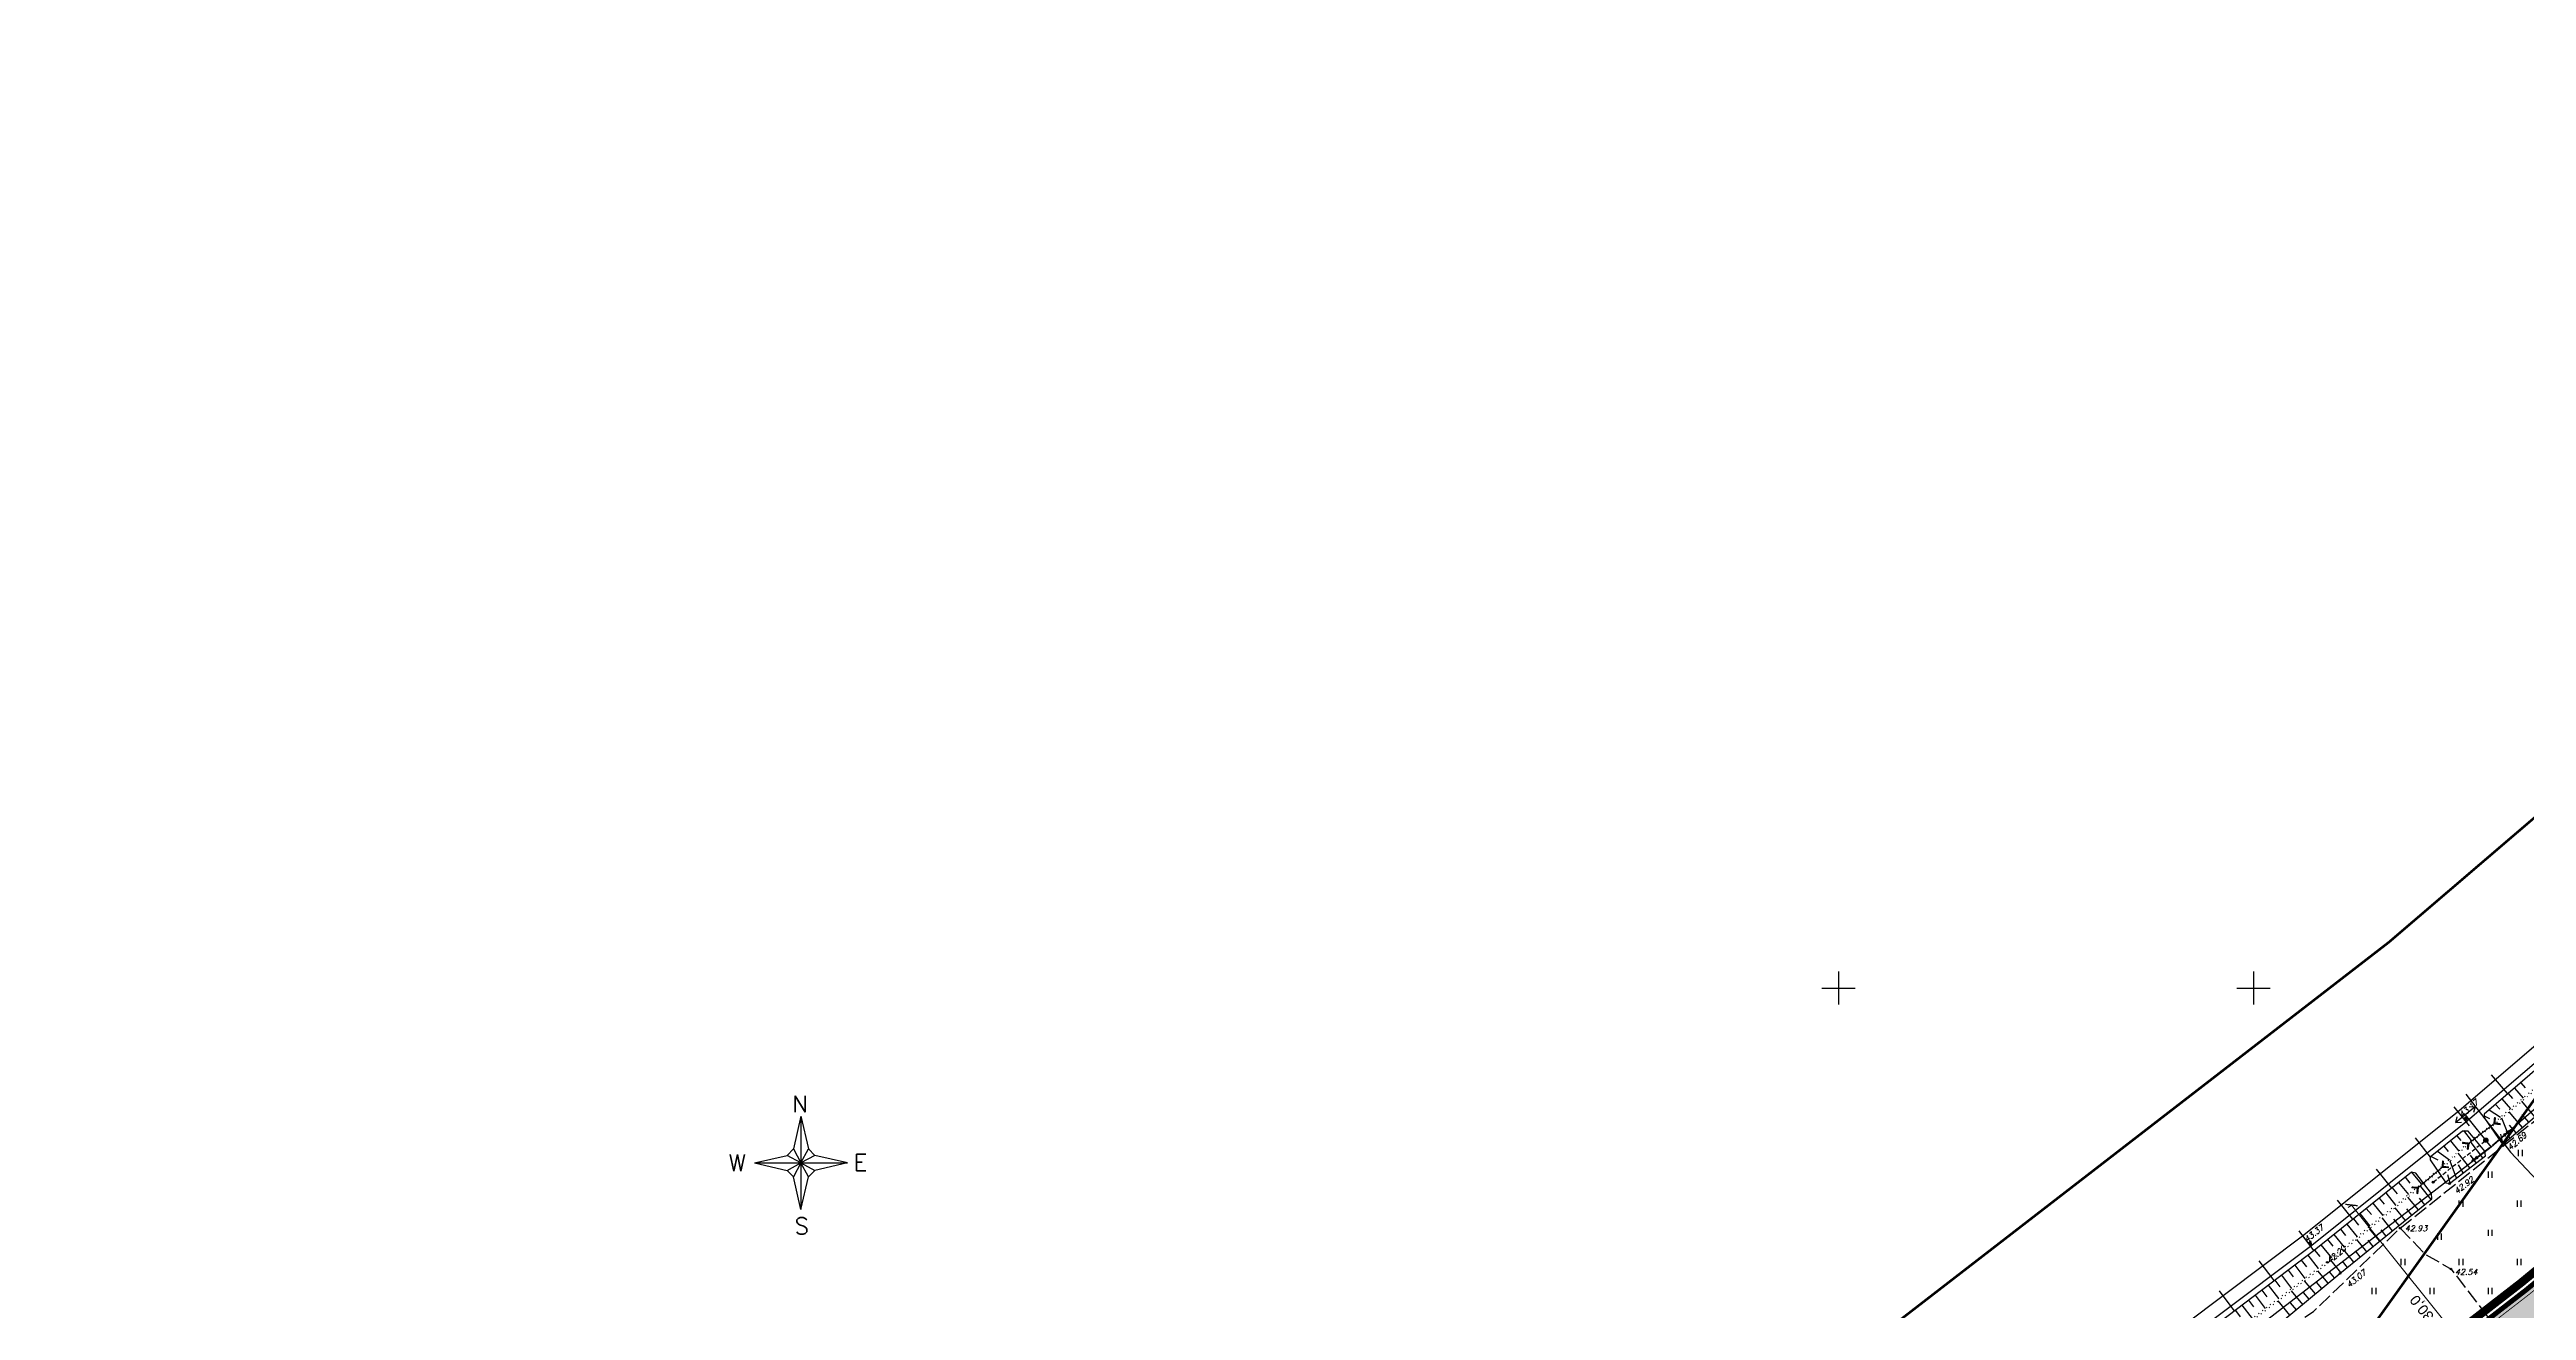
# Model space of a CAD drawing. Header units: metres. Extents: x 751 to 535790, y 161 to 6579518.
# Drawn here: x 535034.4 to 535332.9, y 6578811.1 to 6578963.1 of the extents above; entities that cross this region are included whole.
import ezdxf
from ezdxf.enums import TextEntityAlignment as Align

# ---------------------------------------------------------------- set-up
doc = ezdxf.new("R2010")
doc.units = ezdxf.units.M
for name, pattern in [('13132-geo$0$KANDUR', [0.02, 0.01, 0.01]), ('13132-geo$0$KATASTRIPIIR', [0.02, 0.01, 0.01]), ('13132-geo$0$NOLVAALL', [1.2, 0.2, -1]), ('13132-geo$0$NOLVAKRIIPS', [0.2, 0.1, 0.1]), ('13132-geo$0$NOLVAPEAL', [0.2, 0.1, 0.1]), ('13132-geo$0$RDT', [0.2, 0.1, 0.1]), ('13132-geo$0$RDTLIIPER', [0.2, 0.1, 0.1]), ('13132-geo$0$TEERADA', [4.5, 3.5, -1]), ('13132-geo$0$TOMMITS', [1.5, 1, -0.5]), ('13132-geo$0$TRUUP', [3.5, 2.5, -1]), ('CENTER', [50.8, 31.75, -6.35, 6.35, -6.35]), ('CENTERX2', [4, 2.5, -0.5, 0.5, -0.5])]:
    doc.linetypes.add(name, pattern=pattern)
doc.layers.get('0').update_dxf_attribs({"lineweight": 9})
doc.layers.get('Defpoints').update_dxf_attribs({"lineweight": 9})
for name, color, linetype, lineweight in [('-GEODEESIA', 7, 'Continuous', 9), ('-KOGUJATEE', 7, 'Continuous', 9), ('DP_KR-olemasolev', 36, 'Continuous', 9), ('DP_KR-olemasolev-ABIJOON', 36, 'Continuous', 9), ('DP_KR-planeeritav', 1, 'Continuous', 9), ('DP_KV-raudtee', 44, 'CENTERX2', 9), ('DP_T-piirdeaed', 5, 'Continuous', 20)]:
    doc.layers.add(name, color=color, linetype=linetype, lineweight=lineweight)
doc.layers.add('08136_Kogujatee$0$K-T_kate_kõnnitee', color=7, linetype='Continuous', true_color=0xffffcc)
for name, color, linetype in [('08136_Kogujatee$0$K-T_tee', 250, 'Continuous'), ('13132-geo$0$HALJASTUS', 7, 'Continuous'), ('13132-geo$0$korgus', 7, 'Continuous'), ('13132-geo$0$KPKAABEL', 7, 'Continuous'), ('13132-geo$0$KPOHULIIN', 7, 'Continuous'), ('13132-geo$0$MPOHULIIN', 7, 'Continuous'), ('13132-geo$0$PIIR', 7, 'Continuous'), ('13132-geo$0$POST', 7, 'Continuous'), ('13132-geo$0$RDT', 7, 'Continuous'), ('13132-geo$0$RELJEEF', 7, 'Continuous'), ('13132-geo$0$TEE', 7, 'Continuous'), ('13132-geo$0$TRUUP', 7, 'Continuous'), ('13132-geo$0$vork', 7, 'Continuous'), ('13132-geo$0$VORMISTUS', 7, 'Continuous')]:
    doc.layers.add(name, color=color, linetype=linetype)
for name, color, linetype, lineweight, true_color in [('DP_KV-T-kaitsevöönd', 7, 'CENTERX2', 9, 0x4d5866), ('DP_MA-muru', 7, 'Continuous', 9, 0xe4ff99), ('DP_PL-ala_piir', 7, 'CENTER', 9, 0x4d9984)]:
    doc.layers.add(name, color=color, linetype=linetype, lineweight=lineweight, true_color=true_color)
doc.styles.add('13132-geo$0$italic', font='italic.shx')
doc.styles.add('13132-geo$0$romans', font='romans.shx', dxfattribs={"height": 0.7})
doc.styles.add('Swis Lt BT', font='swissl.ttf')
doc.linetypes.add('13132-geo$0$EP_KBL', pattern='A,8,-2,[138,mkm.shx,S=1,R=0,X=0,Y=0],1,[138,mkm.shx,S=1,R=0,X=0,Y=0],4,[138,mkm.shx,S=1,R=180,X=0,Y=0],1,[138,mkm.shx,S=1,R=180,X=0,Y=0],-2', length=18)
doc.linetypes.add('13132-geo$0$EP_OHL', pattern='A,10,[138,mkm.shx,S=1,R=0,X=0,Y=0],1,[138,mkm.shx,S=1,R=0,X=0,Y=0],4,[138,mkm.shx,S=1,R=180,X=0,Y=0],1,[138,mkm.shx,S=1,R=180,X=0,Y=0],15', length=31)
doc.linetypes.add('FENCELINE2', pattern='A,0.25,-0.1,[132,ltypeshp.shx,S=0.1,R=0,X=-0.1,Y=0],-0.1,1', length=1.45)
doc.dimstyles.new('DP_M500', dxfattribs={"dimtxt": 1.25, "dimasz": 1.05, "dimexe": 0.5, "dimexo": 0, "dimgap": 0.3, "dimtad": 1, "dimdec": 1, "dimzin": 0, "dimtxsty": 'Swis Lt BT', "dimblk": 'ARCHTICK', "dimcen": 0.09, "dimclrd": 256, "dimclre": 256, "dimclrt": 256, "dimadec": 4, "dimazin": 0, "dimtfac": 1, "dimtdec": 1, "dimtmove": 0, "dimatfit": 2, "dimfxl": 0, "dimtolj": 1, "dimtzin": 0, "dimlwd": -1, "dimlwe": -1, "dimarcsym": 0})

# ---------------------------------------------------------------- blocks, each defined once
blk = doc.blocks.new('13132-geo$0$VKORIS')
at = {"color": 0, "linetype": 'Continuous'}
for p, q in [((-4, 0), (4, 0)), ((0, 4), (0, -4))]:
    blk.add_line(p, q, dxfattribs=at)
blk = doc.blocks.new('13132-geo$0$NORTON')
for p, q in [((0, 5.62), (-0.9, 1.68)), ((0, 5.62), (0.9, 1.68)), ((0, 5.62), (0, -5.62)), ((-5.62, 0), (-1.68, 0.9)), ((-5.62, 0), (-1.68, -0.9)), ((-5.62, 0), (5.62, 0)), ((-1.68, 0.9), (-0.9, 1.68)), ((0, 0), (-1.68, 0.9)), ((-1.68, -0.9), (0, 0)), ((-0.9, 1.68), (0, 0)), ((0, 0), (-0.9, -1.68)), ((0, 0), (0.9, 1.68)), ((1.68, 0.9), (0, 0)), ((0, 0), (1.68, -0.9)), ((0.9, -1.68), (0, 0)), ((0.9, 1.68), (1.68, 0.9)), ((5.62, 0), (1.68, 0.9)), ((5.62, 0), (1.68, -0.9)), ((-0.9, -1.68), (-1.68, -0.9)), ((0, -5.62), (-0.9, -1.68)), ((0, -5.62), (0.9, -1.68)), ((1.68, -0.9), (0.9, -1.68))]:
    blk.add_line(p, q)
at = {"style": '13132-geo$0$romans'}
for s, p in [('N', (-0.09, 7.09)), ('W', (-7.66, 0.01)), ('E', (7.16, 0.05)), ('S', (0.09, -7.59))]:
    blk.add_text(s, height=2, dxfattribs=at).set_placement(p, align=Align.MIDDLE_CENTER)
blk = doc.blocks.new('13132-geo$0$RTKQRG')
at = {"color": 0, "linetype": 'Continuous', "lineweight": 0}
for p, q in [((0, 0), (-0.49, 0.97)), ((0.49, 0.97), (-0.49, 0.97)), ((-0.48, 0.94), (0.21, 0.42)), ((-0.44, 0.97), (0.23, 0.46)), ((-0.42, 0.84), (0.19, 0.37)), ((-0.37, 0.74), (0.17, 0.33)), ((-0.35, 0.97), (0.26, 0.51)), ((-0.32, 0.63), (0.14, 0.28)), ((-0.27, 0.97), (0.28, 0.55)), ((-0.27, 0.53), (0.12, 0.24)), ((-0.22, 0.43), (0.1, 0.19)), ((-0.19, 0.97), (0.3, 0.6)), ((-0.17, 0.33), (0.07, 0.15)), ((-0.11, 0.97), (0.33, 0.64)), ((-0.11, 0.22), (0.05, 0.1)), ((-0.06, 0.12), (0.03, 0.05)), ((-0.02, 0.97), (0.35, 0.69)), ((-0.01, 0.02), (0, 0.01)), ((0, 0), (0.49, 0.97)), ((0.06, 0.97), (0.37, 0.73)), ((0.14, 0.97), (0.39, 0.78)), ((0.22, 0.97), (0.42, 0.83)), ((0.31, 0.97), (0.44, 0.87)), ((0.39, 0.97), (0.46, 0.92)), ((0.47, 0.97), (0.49, 0.96))]:
    blk.add_line(p, q, dxfattribs=at)
blk = doc.blocks.new('13132-geo$0$MEPOST')
at = {"color": 0, "linetype": 'Continuous'}
for radius in [0.5, 0.45, 0.4, 0.35, 0.3, 0.25, 0.2, 0.15, 0.1, 0.05]:
    blk.add_circle((0, 0), radius, dxfattribs=at)
blk = doc.blocks.new('13132-geo$0$ANKURP')
at = {"color": 0}
for radius in [0.25, 0.234, 0.219, 0.203, 0.188, 0.172, 0.156, 0.141, 0.125, 0.11, 0.0939, 0.0783, 0.0628, 0.0472, 0.0316, 0.016, 0.000371]:
    blk.add_circle((0, 0), radius, dxfattribs=at)
blk = doc.blocks.new('13132-geo$0$HEIN')
at = {"color": 0, "linetype": 'Continuous'}
for p, q in [((-0.46, 0.76), (-0.46, -0.76)), ((0.46, 0.76), (0.46, -0.76))]:
    blk.add_line(p, q, dxfattribs=at)
blk = doc.blocks.new('13132-geo$0$TORVAL')
at = {"color": 0, "linetype": 'Continuous', "lineweight": 0}
for p, q in [((-1.1, 0.9), (-0.9, 1.1)), ((-0.2, 0), (-1.1, 0.9)), ((-1.09, 0.89), (-0.79, 0.99)), ((-1.05, 0.85), (-0.75, 0.95)), ((-1.04, 0.96), (-0.83, 1.03)), ((-1.01, 0.81), (-0.71, 0.91)), ((0, 0), (-1, 1)), ((-1, -1), (0, 0)), ((-0.97, 0.77), (-0.67, 0.87)), ((-0.96, 1.04), (-0.87, 1.07)), ((-0.93, 0.73), (-0.63, 0.83)), ((0.2, 0), (-0.9, 1.1)), ((-0.9, -1.1), (0.2, 0)), ((-0.89, 0.69), (-0.59, 0.79)), ((-0.86, 0.65), (-0.55, 0.75)), ((-0.82, 0.61), (-0.51, 0.71)), ((-0.78, 0.57), (-0.47, 0.67)), ((-0.74, 0.54), (-0.43, 0.64)), ((-0.7, 0.5), (-0.39, 0.6)), ((-0.66, 0.46), (-0.35, 0.56)), ((-0.62, 0.42), (-0.31, 0.52)), ((-0.58, 0.38), (-0.28, 0.48)), ((-0.54, 0.34), (-0.24, 0.44)), ((-0.5, 0.3), (-0.2, 0.4)), ((-0.46, 0.26), (-0.16, 0.36)), ((-0.42, 0.22), (-0.12, 0.32)), ((-0.4, -0.2), (0.2, 0)), ((-0.38, 0.18), (-0.08, 0.28)), ((-0.34, 0.14), (-0.04, 0.24)), ((-0.32, -0.12), (0.16, 0.04)), ((-0.3, 0.1), (0, 0.2)), ((-0.26, 0.06), (0.04, 0.16)), ((-0.24, -0.04), (0.12, 0.08)), ((-0.22, 0.02), (0.08, 0.12)), ((-1.1, -0.9), (-0.2, 0)), ((-1.1, -0.9), (-0.5, -0.7)), ((-1.1, -0.9), (-0.9, -1.1)), ((-1.06, -0.94), (-0.58, -0.78)), ((-1.02, -0.82), (-0.42, -0.63)), ((-1.02, -0.98), (-0.66, -0.86)), ((-0.98, -1.02), (-0.74, -0.94)), ((-0.95, -0.75), (-0.35, -0.55)), ((-0.94, -1.06), (-0.82, -1.02)), ((-0.87, -0.67), (-0.27, -0.47)), ((-0.79, -0.59), (-0.19, -0.39)), ((-0.71, -0.51), (-0.11, -0.31)), ((-0.63, -0.43), (-0.03, -0.23)), ((-0.55, -0.35), (0.05, -0.15)), ((-0.47, -0.27), (0.13, -0.08))]:
    blk.add_line(p, q, dxfattribs=at)
blk = doc.blocks.new('13132-geo$0$RDTKON')
at = {"color": 0, "linetype": 'Continuous'}
for p, q in [((-3, 0), (-1.84, 0.81)), ((-3, 0), (-1.84, -0.81)), ((3, 0), (-3, 0)), ((3, 0), (1.84, 0.81)), ((3, 0), (1.84, -0.81))]:
    blk.add_line(p, q, dxfattribs=at)
blk = doc.blocks.new('13132-geo$0$EPSUUN')
at = {"color": 0, "linetype": 'Continuous'}
for p, q in [((0.5, 0), (5.88, 0)), ((5, 0), (4.1, 0.3)), ((5, 0), (4.1, -0.3)), ((5.88, 0), (4.97, 0.3)), ((5.88, 0), (4.97, -0.3))]:
    blk.add_line(p, q, dxfattribs=at)
blk = doc.blocks.new('13132-geo')
at = {"layer": '13132-geo$0$korgus', "linetype": 'Continuous', "ltscale": 0.5}
for centre in [(535330.26, 6578831.35), (535323.63, 6578826.44), (535317.69, 6578821.07), (535308.93, 6578816.94), (535310.43, 6578815.6), (535323.81, 6578816.14)]:
    blk.add_circle(centre, 0.1, dxfattribs=at)
at = {"layer": '13132-geo$0$KPKAABEL', "linetype": '13132-geo$0$EP_KBL', "ltscale": 0.5, "flags": 128}
blk.add_lwpolyline([(535325.59, 6578837.19), (535330.98, 6578830.2), (535336.1, 6578824.77), (535354.56, 6578832.74), (535369.77, 6578821.9), (535388.04, 6578808.68)], dxfattribs=at)
at = {"layer": '13132-geo$0$KPOHULIIN', "linetype": '13132-geo$0$EP_OHL', "ltscale": 0.5}
blk.add_lwpolyline([(535082.37, 6578675.19), (535138.83, 6578707.02), (535191, 6578736.38), (535238.85, 6578765.53), (535285.38, 6578797.48), (535328.63, 6578830.88), (535370.79, 6578867.74), (535386.56, 6578882.64)], dxfattribs=at)
at = {"layer": '13132-geo$0$PIIR', "linetype": '13132-geo$0$KATASTRIPIIR', "lineweight": 0, "ltscale": 0.5, "flags": 128}
blk.add_lwpolyline([(532578.52, 6577255.16), (532598.82, 6577218.16), (533150.96, 6577538.17), (533539.46, 6577764.43), (533548.1, 6577769.46), (533555.02, 6577773.48), (533732.64, 6577876.68), (533814.89, 6577924.47), (533901.36, 6577974.71), (533987.84, 6578024.95), (534071.05, 6578073.3), (534072.04, 6578071.64), (534161.67, 6578123.42), (534245.29, 6578171.73), (534320.1, 6578214.95), (534326.95, 6578219.28), (534536.11, 6578340.71), (534541.46, 6578331.5), (534643.93, 6578390.96), (534799.24, 6578480.5), (534813.04, 6578456.16), (534900.82, 6578505.94), (534945.38, 6578531.21), (534938.38, 6578544.41), (534981.47, 6578570.2), (535035.47, 6578600.49), (535064.34, 6578616.68), (535051.6, 6578638.9), (535116.82, 6578675.75), (535203.59, 6578724.99), (535237.09, 6578745.4), (535262.28, 6578761.78), (535283.29, 6578776.02), (535306.57, 6578793.07), (535332.94, 6578813.49), (535351.11, 6578828.43), (535360.61, 6578814.9), (535433.13, 6578912.93), (535467.57, 6578969.34), (535479, 6578983.11), (535513.98, 6579029.28), (535561.29, 6579092.49), (535630.21, 6579219.02), (535646.75, 6579264.23), (535656.62, 6579295.65), (535665.43, 6579327.15), (535677.58, 6579380.08), (535683, 6579412.43), (535693.2, 6579488.29), (535694.29, 6579496.41), (535651.63, 6579503.54), (535649.85, 6579493.9), (535649.27, 6579490.81), (535648.1, 6579477.82), (535641.8, 6579442.63), (535640.7, 6579431.48), (535638.52, 6579422.03), (535636.76, 6579414.4), (535632.03, 6579397.27), (535617.71, 6579332.52), (535608.21, 6579299.92), (535600.93, 6579275.88), (535598.75, 6579273.66), (535591.43, 6579262.16), (535585.25, 6579238.95), (535579.76, 6579218.36), (535567.03, 6579221.08), (535554.91, 6579180.93), (535561.04, 6579179.24), (535539.9, 6579139.71), (535522.83, 6579112.38), (535517.33, 6579115.59), (535509.41, 6579101.97), (535501.84, 6579088.75), (535486.83, 6579062.81), (535471.08, 6579035.5), (535454.44, 6579010.96), (535446.09, 6579012.38), (535435.31, 6578993.75), (535416.12, 6578985.34), (535404.56, 6578937.92), (535379.09, 6578914.82), (535348.48, 6578883.94), (535342.36, 6578877.8), (535316.31, 6578855.51), (535236.86, 6578794.12), (535233.29, 6578791.43), (535207.5, 6578777.14), (535178.14, 6578760.87), (535156.25, 6578748.73), (535125.02, 6578731.4), (535102.13, 6578716.6), (535075.38, 6578701.36), (535028.34, 6578676.42), (535009.57, 6578709.56), (535008.99, 6578709.23), (534938.5, 6578670.35), (534890.85, 6578643.32), (534875.77, 6578634.78), (534880, 6578627.36), (534684.5, 6578515.96), (534693.24, 6578500.93), (534632.5, 6578466.07), (534631.63, 6578459.56), (534515.83, 6578383.58), (534472.35, 6578358.66), (533785.18, 6577967.75), (533782.43, 6577966.18), (533556.42, 6577820.95), (533536.52, 6577809.47), (533532.19, 6577806.97), (533173.58, 6577599.97), (533168.38, 6577596.97), (532991.84, 6577495.07), (532599.52, 6577267.35)], close=True, dxfattribs=at)
blk.add_lwpolyline([(535203.59, 6578724.99), (535242.98, 6578647.68), (535360.61, 6578814.9), (535351.11, 6578828.43), (535332.94, 6578813.49), (535306.57, 6578793.07), (535283.29, 6578776.02), (535262.28, 6578761.78), (535237.09, 6578745.4), (535203.59, 6578724.99)], dxfattribs=at)
at = {"layer": '13132-geo$0$POST', "linetype": '13132-geo$0$TOMMITS', "ltscale": 0.5}
blk.add_line((535321.65, 6578826.61), (535328.01, 6578831.66), dxfattribs=at)
at = {"layer": '13132-geo$0$POST', "linetype": '13132-geo$0$KANDUR', "ltscale": 0.5, "flags": 128}
blk.add_lwpolyline([(535328.63, 6578830.88), (535325.54, 6578834.73)], dxfattribs=at)
at = {"layer": '13132-geo$0$RDT', "linetype": '13132-geo$0$RDTLIIPER', "ltscale": 0.5}
for p, q in [((535330.61, 6578837.29), (535328.7, 6578839.53)), ((535326.04, 6578833.38), (535324.19, 6578835.68)), ((535321.35, 6578829.63), (535319.51, 6578831.93)), ((535316.67, 6578825.88), (535314.83, 6578828.18)), ((535311.99, 6578822.13), (535310.14, 6578824.43)), ((535307.28, 6578818.37), (535305.51, 6578820.73)), ((535302.48, 6578814.76), (535300.71, 6578817.12)), ((535297.69, 6578811.16), (535295.92, 6578813.52))]:
    blk.add_line(p, q, dxfattribs=at)
at = {"layer": '13132-geo$0$RDT', "linetype": '13132-geo$0$RDT', "ltscale": 0.5, "flags": 128}
for points in [[(535079.86, 6578680.33), (535098.33, 6578690.75), (535130.66, 6578709.04), (535171.74, 6578732.27), (535211.05, 6578755.2), (535235.74, 6578770.6), (535253.66, 6578782.39), (535282.08, 6578802.24), (535306.06, 6578820.26), (535324.79, 6578835.26), (535354.46, 6578860.67), (535367.51, 6578872.54), (535373.83, 6578878.43), (535382.52, 6578886.76)], [(535080.3, 6578678.76), (535099.11, 6578689.37), (535131.44, 6578707.66), (535172.54, 6578730.89), (535211.87, 6578753.84), (535236.6, 6578769.26), (535254.55, 6578781.07), (535283.01, 6578800.96), (535307.04, 6578819.01), (535325.8, 6578834.03), (535355.51, 6578859.48), (535368.56, 6578871.35), (535374.88, 6578877.24), (535383.63, 6578885.63)]]:
    blk.add_lwpolyline(points, dxfattribs=at)
at = {"layer": '13132-geo$0$RELJEEF', "linetype": '13132-geo$0$NOLVAKRIIPS', "ltscale": 0.5}
for p, q in [((535332.21, 6578838.59), (535332.73, 6578837.99)), ((535328.42, 6578835.33), (535329.76, 6578834.43)), ((535329.18, 6578835.98), (535329.69, 6578835.39)), ((535329.93, 6578836.64), (535330.96, 6578835.44)), ((535330.69, 6578837.29), (535331.21, 6578836.69)), ((535332.41, 6578833.19), (535330.81, 6578835.06)), ((535331.45, 6578837.94), (535332.49, 6578836.73)), ((535333.93, 6578834.49), (535332.33, 6578836.35)), ((535324.52, 6578832.2), (535325, 6578831.61)), ((535325.3, 6578832.83), (535326.23, 6578831.64)), ((535327.81, 6578834.61), (535328.44, 6578834.28)), ((535330.05, 6578831.35), (535329.82, 6578832.4)), ((535330.89, 6578831.89), (535329.93, 6578834.31)), ((535331.65, 6578832.54), (535330.84, 6578833.47)), ((535333.17, 6578833.84), (535332.37, 6578834.77)), ((535321.4, 6578829.7), (535322.24, 6578829.29)), ((535322.18, 6578830.33), (535323.61, 6578829.31)), ((535322.96, 6578830.95), (535323.48, 6578830.31)), ((535324.48, 6578827.1), (535323.71, 6578829.14)), ((535323.74, 6578831.58), (535324.74, 6578830.34)), ((535326.07, 6578828.32), (535324.72, 6578830.07)), ((535326.86, 6578828.93), (535326.16, 6578829.84)), ((535327.65, 6578829.54), (535326.22, 6578831.4)), ((535317.5, 6578826.57), (535318.67, 6578825.11)), ((535318.28, 6578827.19), (535318.86, 6578826.47)), ((535319.06, 6578827.82), (535320.21, 6578826.39)), ((535321.43, 6578824.52), (535320.16, 6578826.08)), ((535323.69, 6578826.49), (535323.42, 6578827.49)), ((535325.28, 6578827.71), (535324.73, 6578828.7)), ((535313.6, 6578823.44), (535314.21, 6578822.69)), ((535314.38, 6578824.06), (535315.58, 6578822.57)), ((535315.16, 6578824.69), (535315.76, 6578823.95)), ((535315.94, 6578825.32), (535317.12, 6578823.84)), ((535316.72, 6578825.94), (535317.31, 6578825.21)), ((535318.32, 6578822), (535317.08, 6578823.53)), ((535319.1, 6578822.63), (535318.48, 6578823.4)), ((535319.88, 6578823.26), (535318.62, 6578824.8)), ((535320.65, 6578823.89), (535320.02, 6578824.66)), ((535309.7, 6578820.31), (535310.95, 6578818.76)), ((535310.48, 6578820.93), (535311.1, 6578820.16)), ((535311.26, 6578821.56), (535312.49, 6578820.03)), ((535312.04, 6578822.19), (535312.65, 6578821.42)), ((535312.82, 6578822.81), (535314.04, 6578821.3)), ((535315.22, 6578819.48), (535313.99, 6578820.99)), ((535315.99, 6578820.11), (535315.38, 6578820.87)), ((535316.77, 6578820.74), (535315.54, 6578822.26)), ((535317.55, 6578821.37), (535316.93, 6578822.13)), ((535305.77, 6578817.22), (535306.38, 6578816.42)), ((535306.57, 6578817.82), (535307.79, 6578816.22)), ((535307.36, 6578818.43), (535307.99, 6578817.64)), ((535308.14, 6578819.05), (535309.4, 6578817.49)), ((535308.92, 6578819.68), (535309.55, 6578818.9)), ((535310.55, 6578815.7), (535309.37, 6578817.17)), ((535312.11, 6578816.96), (535310.91, 6578818.44)), ((535312.88, 6578817.59), (535312.28, 6578818.33)), ((535313.66, 6578818.22), (535312.45, 6578819.71)), ((535314.44, 6578818.85), (535313.83, 6578819.6)), ((535301.79, 6578814.19), (535303.01, 6578812.59)), ((535302.59, 6578814.79), (535303.2, 6578813.99)), ((535303.39, 6578815.4), (535304.6, 6578813.8)), ((535304.18, 6578816), (535304.79, 6578815.2)), ((535304.98, 6578816.61), (535306.2, 6578815.01)), ((535307.48, 6578813.15), (535306.17, 6578814.72)), ((535308.25, 6578813.79), (535307.61, 6578814.55)), ((535309.01, 6578814.42), (535307.77, 6578815.93)), ((535309.78, 6578815.06), (535309.17, 6578815.8)), ((535311.33, 6578816.33), (535310.73, 6578817.07)), ((535297.82, 6578811.16), (535298.42, 6578810.36)), ((535298.61, 6578811.77), (535299.83, 6578810.17)), ((535299.41, 6578812.37), (535300.02, 6578811.57)), ((535300.2, 6578812.98), (535301.42, 6578811.38)), ((535301, 6578813.58), (535301.61, 6578812.78)), ((535304.4, 6578810.59), (535302.98, 6578812.29)), ((535305.17, 6578811.23), (535304.47, 6578812.07)), ((535305.94, 6578811.87), (535304.58, 6578813.51)), ((535306.71, 6578812.51), (535306.04, 6578813.31))]:
    blk.add_line(p, q, dxfattribs=at)
at = {"layer": '13132-geo$0$RELJEEF', "linetype": '13132-geo$0$NOLVAALL', "ltscale": 0.5, "flags": 128}
blk.add_lwpolyline([(535080.79, 6578677.44), (535083.43, 6578678.75), (535101.11, 6578687.99), (535134.44, 6578706.51), (535173.65, 6578728.66), (535184.73, 6578735.38), (535213.13, 6578751.3), (535241.21, 6578768.79), (535256.19, 6578778.93), (535283.92, 6578798.06), (535308.87, 6578817.05), (535319.76, 6578826.01), (535322.74, 6578828.53), (535325.85, 6578831.35), (535329, 6578833.79), (535356.88, 6578857.33), (535367.95, 6578867.92), (535368, 6578867.96), (535368.08, 6578867.98), (535368.16, 6578867.96), (535368.21, 6578867.89), (535368.21, 6578867.79), (535368.16, 6578867.7), (535356.96, 6578857.14), (535329.09, 6578833.6), (535325.97, 6578831.22), (535322.87, 6578828.38), (535319.87, 6578825.83), (535309, 6578816.87), (535284.03, 6578797.89), (535256.31, 6578778.74), (535241.3, 6578768.57), (535213.23, 6578751.13), (535184.8, 6578735.16), (535173.74, 6578728.48), (535134.53, 6578706.33), (535101.17, 6578687.79), (535088.64, 6578681.23)], dxfattribs=at)
at = {"layer": '13132-geo$0$RELJEEF', "linetype": '13132-geo$0$NOLVAPEAL', "ltscale": 0.5, "flags": 128}
blk.add_lwpolyline([(535367.59, 6578869.42), (535356.85, 6578859.82), (535355.88, 6578858.96), (535327.79, 6578834.79), (535327.85, 6578834.3), (535329.89, 6578831.35), (535330.26, 6578831.35), (535358.03, 6578855.11), (535359.69, 6578856.67), (535370.27, 6578866.55), (535370.03, 6578867.44), (535368.3, 6578869.32)], close=True, dxfattribs=at)
for points in [[(535321.28, 6578829.61), (535321.3, 6578829.29), (535323.18, 6578826.53), (535323.63, 6578826.44), (535327.98, 6578829.79), (535327.88, 6578830.32), (535325.88, 6578832.74), (535325.2, 6578832.76), (535321.28, 6578829.61)], [(535088.64, 6578681.23), (535091.01, 6578680.19), (535103.12, 6578685.91), (535135.48, 6578705.18), (535174.66, 6578726.59), (535185.36, 6578732.85), (535214.69, 6578749.3), (535241.05, 6578765.3), (535258.74, 6578777.34), (535269.89, 6578785.52), (535283.78, 6578795.22), (535285.53, 6578796.18), (535299.09, 6578806.18), (535310.43, 6578815.6), (535321.51, 6578824.58), (535321.44, 6578825.25), (535319.56, 6578827.7), (535319.06, 6578827.82), (535307.32, 6578818.39), (535283.26, 6578800.08), (535254.84, 6578780.36), (535236.67, 6578768.46), (535212.08, 6578753.09), (535184.26, 6578736.73), (535132.03, 6578707.19), (535100, 6578689), (535081.52, 6578678.71), (535080.51, 6578678.21)]]:
    blk.add_lwpolyline(points, dxfattribs=at)
at = {"layer": '13132-geo$0$TEE', "linetype": '13132-geo$0$TEERADA', "ltscale": 0.5, "flags": 128}
for points in [[(535082.91, 6578671.77), (535086.32, 6578673.9), (535106.19, 6578685.69), (535119.36, 6578694.93), (535136.39, 6578703.95), (535150.65, 6578712.47), (535154.28, 6578713.58), (535181.76, 6578729.66), (535203.02, 6578741.13), (535232.16, 6578757.91), (535250.61, 6578771.79), (535275.15, 6578788.19), (535295.07, 6578802.81), (535307.25, 6578811.03), (535317.69, 6578821.07), (535338.09, 6578837.34), (535356.13, 6578851.56), (535360.49, 6578855.78), (535369.12, 6578864.74), (535373.23, 6578866.75), (535378.74, 6578871.85), (535388.06, 6578881.11)], [(535317.69, 6578821.07), (535320.62, 6578817.98), (535323.81, 6578816.14), (535332.19, 6578805.24), (535339.78, 6578794.24), (535343.95, 6578790.34), (535349.29, 6578788.05)]]:
    blk.add_lwpolyline(points, dxfattribs=at)
at = {"layer": '13132-geo$0$TRUUP', "linetype": '13132-geo$0$TRUUP', "ltscale": 0.5, "const_width": 0.15, "flags": 128}
for points in [[(535325.91, 6578831.26), (535329.03, 6578833.68)], [(535319.81, 6578825.92), (535322.8, 6578828.45)]]:
    blk.add_lwpolyline(points, dxfattribs=at)
at = {"layer": '13132-geo$0$HALJASTUS', "linetype": 'Continuous', "ltscale": 0.5, "xscale": 0.5, "yscale": 0.5, "zscale": 0.5}
blk.add_blockref('13132-geo$0$HEIN', (535332.14, 6578830.13), dxfattribs=at)
at = {"layer": '13132-geo$0$HALJASTUS', "ltscale": 0.5, "xscale": 0.5, "yscale": 0.5, "zscale": 0.5}
for p in [(535328.5, 6578827.5), (535325, 6578824), (535332, 6578824), (535322.41, 6578820.05), (535328.5, 6578820.5), (535318, 6578817), (535325, 6578817), (535332, 6578817), (535314.5, 6578813.5), (535321.5, 6578813.5), (535328.5, 6578813.5)]:
    blk.add_blockref('13132-geo$0$HEIN', p, dxfattribs=at)
at = {"layer": '13132-geo$0$korgus', "ltscale": 0.5, "xscale": 0.5, "yscale": 0.5, "zscale": 0.5}
for p, rotation in [((535325.8, 6578834.03), 40.64712246771752), ((535307.04, 6578819.01), 38.72817327710702)]:
    blk.add_blockref('13132-geo$0$RTKQRG', p, dxfattribs=dict(at, rotation=rotation))
at = {"layer": '13132-geo$0$KPOHULIIN', "ltscale": 0.5, "xscale": 0.5, "yscale": 0.5, "zscale": 0.5}
for rotation in [41.16330211208147, 217.6743274127827]:
    blk.add_blockref('13132-geo$0$EPSUUN', (535328.63, 6578830.88), dxfattribs=dict(at, rotation=rotation))
at = {"layer": '13132-geo$0$MPOHULIIN', "ltscale": 0.5, "xscale": 0.5000000001337888, "yscale": 0.5000000001337888, "zscale": 0.5000000001337888, "rotation": 38.93382695063046}
blk.add_blockref('13132-geo$0$RDTKON', (535325.54, 6578834.73), dxfattribs=at)
at = {"layer": '13132-geo$0$POST', "linetype": 'Continuous', "ltscale": 0.5, "xscale": 0.5, "yscale": 0.5, "zscale": 0.5}
for name, p in [('13132-geo$0$MEPOST', (535328.01, 6578831.66)), ('13132-geo$0$ANKURP', (535321.65, 6578826.61))]:
    blk.add_blockref(name, p, dxfattribs=at)
at = {"layer": '13132-geo$0$TRUUP', "ltscale": 0.5, "xscale": 0.5, "yscale": 0.5, "zscale": 0.5}
for p, rotation in [((535329.03, 6578833.68), 218.4946638938085), ((535322.8, 6578828.45), 220.7902482625711), ((535325.91, 6578831.26), 37.54994934198422), ((535319.81, 6578825.92), 39.6931931841438)]:
    blk.add_blockref('13132-geo$0$TORVAL', p, dxfattribs=dict(at, rotation=rotation))
at = {"layer": '13132-geo$0$vork', "ltscale": 0.5, "xscale": 0.5, "yscale": 0.5, "zscale": 0.5}
for p in [(535250, 6578850), (535300, 6578850)]:
    blk.add_blockref('13132-geo$0$VKORIS', p, dxfattribs=at)
at = {"layer": '13132-geo$0$VORMISTUS', "linetype": 'Continuous', "ltscale": 0.5}
blk.add_blockref('13132-geo$0$NORTON', (535124.97, 6578828.93), dxfattribs=at)
at = {"layer": '13132-geo$0$korgus', "linetype": 'Continuous', "ltscale": 0.5, "style": '13132-geo$0$italic'}
for s, rotation, p in [(' 43.17', 40.5816, (535324.32, 6578834.54)), (' 42.69', 40.5525, (535330.14, 6578830.61)), (' 42.92', 37.582, (535323.71, 6578825.39)), (' 43.37', 38.684, (535305.63, 6578819.55)), (' 42.20', 41.0616, (535308.38, 6578816.95)), (' 43.07', 39.0237, (535310.75, 6578814.09))]:
    blk.add_text(s, height=0.7, rotation=rotation, dxfattribs=at).set_placement(p, align=Align.TOP_LEFT)
for s, p in [(' 42.93', (535317.76, 6578821.39)), (' 42.54', (535323.81, 6578816.14))]:
    blk.add_text(s, height=0.7, dxfattribs=at).set_placement(p, align=Align.TOP_LEFT)
blk = doc.blocks.new('08136_Kogujatee')
at = {"layer": '08136_Kogujatee$0$K-T_kate_kõnnitee'}
h = blk.add_hatch(color=256, dxfattribs=at)
edge = h.paths.add_edge_path()
edge.add_arc((534718.566, 6579581.374), 972.5, 324.43082, 332.133833, ccw=False)
edge.add_line((535509.611, 6579015.685), (535490.764, 6578989.33))
edge.add_arc((535570.07, 6578932.617), 97.497, 144.43089, 144.49797)
edge.add_line((535490.698, 6578989.237), (535468.789, 6578958.524))
edge.add_arc((535548.163, 6578901.903), 97.5, 144.49791, 145.95651)
edge.add_line((535467.373, 6578956.486), (535445.142, 6578923.58))
edge.add_arc((535277.348, 6579036.944), 202.5, 323.50695, 325.95651, ccw=False)
edge.add_line((535440.144, 6578916.512), (535411.32, 6578877.55))
edge.add_line((535411.32, 6578877.55), (535394.31, 6578859.374))
edge.add_line((535394.31, 6578859.374), (535393.393, 6578858.412))
edge.add_line((535393.393, 6578858.412), (535381.122, 6578843.412))
edge.add_arc((535301.402, 6578908.634), 103, 315.91291, 320.71216, ccw=False)
edge.add_line((535375.385, 6578836.971), (535373.249, 6578832.514))
edge.add_arc((535346.197, 6578845.483), 30, 321.29426, 334.38682, ccw=False)
edge.add_line((535369.608, 6578826.723), (535369.81, 6578826.975))
edge.add_arc((535328.45, 6578860.117), 53, 310.82567, 321.29426, ccw=False)
edge.add_line((535363.099, 6578820.012), (535343.588, 6578803.155))
edge.add_arc((535347.286, 6578799.79), 5, 137.70432, 217.39084)
edge.add_line((535343.313, 6578796.754), (535343.728, 6578796.211))
edge.add_line((535343.728, 6578796.211), (535341.764, 6578793.841))
edge.add_line((535341.764, 6578793.841), (535340.93, 6578794.932))
edge.add_arc((535347.286, 6578799.79), 8, 136.26249, 217.39084, ccw=False)
edge.add_line((535341.506, 6578805.321), (535361.138, 6578822.282))
edge.add_arc((535328.45, 6578860.117), 50, 310.82567, 321.29426)
edge.add_line((535367.469, 6578828.851), (535369.419, 6578831.286))
edge.add_arc((535301.402, 6578908.634), 103, 305.26953, 311.32737, ccw=False)
edge.add_line((535360.877, 6578824.54), (535342.651, 6578811.649))
edge.add_arc((535352.467, 6578797.77), 17, 125.26953, 182.27526)
edge.add_line((535335.48, 6578797.095), (535335.534, 6578795.741))
edge.add_arc((535312.552, 6578794.828), 23, -21.98036, 2.27526, ccw=False)
edge.add_line((535333.88, 6578786.219), (535333.354, 6578784.916))
edge.add_arc((535331.958, 6578792.919), 8.124, 257.15539, 279.89313, ccw=False)
edge.add_line((535330.152, 6578784.998), (535331.098, 6578787.342))
edge.add_arc((535312.552, 6578794.828), 20, 338.01964, 362.27526)
edge.add_line((535332.536, 6578795.622), (535332.483, 6578796.976))
edge.add_arc((535352.467, 6578797.77), 20, 125.26953, 182.27526, ccw=False)
edge.add_line((535340.918, 6578814.099), (535359.145, 6578826.989))
edge.add_arc((535301.402, 6578908.634), 100, 305.26953, 320.71216)
edge.add_line((535378.8, 6578845.312), (535391.143, 6578860.399))
edge.add_line((535391.143, 6578860.399), (535392.523, 6578861.848))
edge.add_line((535392.523, 6578861.848), (535404.527, 6578874.164))
edge.add_arc((535333.065, 6578944.115), 100, 315.61195, 323.50694)
edge.add_line((535413.458, 6578884.643), (535438.134, 6578917.999))
edge.add_arc((535277.348, 6579036.944), 200, 323.50695, 325.95651)
edge.add_line((535443.07, 6578924.979), (535465.302, 6578957.885))
edge.add_arc((535548.163, 6578901.903), 100, 144.49791, 145.95651, ccw=False)
edge.add_line((535466.754, 6578959.976), (535488.662, 6578990.688))
edge.add_arc((535570.072, 6578932.615), 100, 144.43089, 144.49797, ccw=False)
edge.add_line((535488.73, 6578990.784), (535507.577, 6579017.139))
edge.add_arc((534718.566, 6579581.374), 970, 324.43082, 332.133833)
edge.add_line((535576.087, 6579127.988), (535578.297, 6579126.82))
blk.add_lwpolyline([(535333.354, 6578784.916, -0.0995389), (535330.152, 6578784.998), (535331.098, 6578787.342, 0.1062321), (535332.536, 6578795.622), (535332.483, 6578796.976, -0.2539943), (535340.918, 6578814.099)], format="xyb", dxfattribs=at)
at = {"layer": '08136_Kogujatee$0$K-T_tee', "const_width": 0.2}
blk.add_lwpolyline([(535392.523, 6578861.848), (535391.143, 6578860.399), (535378.8, 6578845.312, -0.0674833), (535359.145, 6578826.989), (535340.918, 6578814.099, 0.2539943), (535332.483, 6578796.976), (535332.536, 6578795.622, -0.1062321), (535331.098, 6578787.342), (535330.152, 6578784.998)], format="xyb", dxfattribs=at)
blk = doc.blocks.new('_ArchTick')
at = {"color": 0, "linetype": 'ByBlock', "const_width": 0.15}
blk.add_lwpolyline([(-0.5, -0.5), (0.5, 0.5)], dxfattribs=at)
blk = doc.blocks.new('*D64')
at = {"layer": 'Defpoints', "color": 0, "linetype": 'Continuous', "ltscale": 1.5, "transparency": 16777216}
for p in [(535311.82, 6578823.85), (535311.82, 6578823.85), (535330.57, 6578800.43)]:
    blk.add_point(p, dxfattribs=at)
at = {"layer": 'DP_KV-raudtee', "linetype": 'ByBlock', "ltscale": 1.5, "transparency": 16777216}
for p, q in [((535311.82, 6578823.85), (535311.43, 6578823.54)), ((535330.57, 6578800.43), (535311.82, 6578823.85)), ((535330.57, 6578800.43), (535330.18, 6578800.12))]:
    blk.add_line(p, q, dxfattribs=at)
at = {"layer": 'DP_KV-raudtee', "linetype": 'Continuous', "ltscale": 1.5, "transparency": 16777216, "xscale": 1.05, "yscale": 1.05, "zscale": 1.05}
for p, rotation in [((535311.82, 6578823.85), 128.6840033173738), ((535330.57, 6578800.43), 308.6840033173738)]:
    blk.add_blockref('_ArchTick', p, dxfattribs=dict(at, rotation=rotation))
at = {"layer": 'DP_KV-raudtee', "linetype": 'Continuous', "ltscale": 1.5, "transparency": 16777216, "insert": (535320.37, 6578811.49), "char_height": 1.25, "attachment_point": 5, "rotation": 128.684, "style": 'Swis Lt BT'}
blk.add_mtext('\\A1;30,0', dxfattribs=at)

msp = doc.modelspace()

# ---------------------------------------------------------------- hatches: boundary and pattern name
at = {"layer": 'DP_MA-muru', "ltscale": 0.5}
h = msp.add_hatch(color=256, dxfattribs=at)
h.dxf.hatch_style = 1
edge = h.paths.add_edge_path()
edge.add_line((535325.18, 6578807.48), (535332.94, 6578813.49))
edge.add_line((535332.94, 6578813.49), (535351.11, 6578828.43))
edge.add_line((535351.11, 6578828.43), (535354.45, 6578823.67))
edge.add_line((535354.45, 6578823.67), (535340.92, 6578814.1))
edge.add_arc((535352.47, 6578797.77), 20, 125.2695, 182.2753)
edge.add_line((535332.48, 6578796.98), (535325.18, 6578807.48))

# ---------------------------------------------------------------- linework, layer by layer
at = {"layer": 'DP_KR-olemasolev', "ltscale": 0.5, "const_width": 0.3, "flags": 128}
for points in [[(535416.12, 6578985.34), (535404.56, 6578937.92), (535379.09, 6578914.82), (535348.48, 6578883.94), (535342.36, 6578877.8), (535316.31, 6578855.51), (535236.86, 6578794.12), (535233.29, 6578791.43), (535207.5, 6578777.14), (535178.14, 6578760.87), (535156.25, 6578748.73), (535125.02, 6578731.4), (535102.13, 6578716.6), (535075.38, 6578701.36), (535028.34, 6578676.42), (535009.57, 6578709.56), (535008.99, 6578709.23), (534938.5, 6578670.35), (534890.85, 6578643.32), (534875.77, 6578634.78), (534880, 6578627.36), (534684.5, 6578515.96), (534693.24, 6578500.93), (534632.5, 6578466.07)], [(534541.46, 6578331.5), (534643.93, 6578390.96), (534799.24, 6578480.5), (534813.04, 6578456.16), (534900.82, 6578505.94), (534945.38, 6578531.21), (534938.38, 6578544.41), (534981.47, 6578570.2), (535035.47, 6578600.49), (535064.34, 6578616.68), (535051.6, 6578638.9), (535116.82, 6578675.75), (535203.59, 6578724.99), (535237.09, 6578745.4), (535262.28, 6578761.78), (535283.29, 6578776.02), (535306.57, 6578793.07), (535332.94, 6578813.49), (535351.11, 6578828.43), (535360.61, 6578814.9), (535433.13, 6578912.93), (535467.57, 6578969.34)], [(535203.59, 6578724.99), (535242.98, 6578647.68), (535360.61, 6578814.9), (535351.11, 6578828.43), (535332.94, 6578813.49), (535306.57, 6578793.07), (535283.29, 6578776.02), (535262.28, 6578761.78), (535237.09, 6578745.4), (535203.59, 6578724.99)]]:
    msp.add_lwpolyline(points, dxfattribs=at)
at = {"layer": 'DP_KR-olemasolev-ABIJOON', "ltscale": 0.5, "const_width": 0.3, "flags": 128}
msp.add_lwpolyline([(535203.44, 6578725.25), (535158.9, 6578699.98), (535116.4, 6578675.85), (535184.92, 6578569.44), (535186.53, 6578566.8), (535187.48, 6578568.15), (535218.68, 6578612.57), (535243.33, 6578647.66), (535360.98, 6578814.9), (535351.17, 6578828.87), (535332.75, 6578813.72), (535306.39, 6578793.31), (535283.12, 6578776.27), (535262.11, 6578762.03), (535236.93, 6578745.65), (535203.44, 6578725.25)], dxfattribs=at)
at = {"layer": 'DP_KR-planeeritav', "ltscale": 0.5, "const_width": 0.3, "flags": 128}
msp.add_lwpolyline([(535325.18, 6578807.48), (535332.94, 6578813.49), (535351.11, 6578828.43), (535360.61, 6578814.9), (535340.24, 6578785.95), (535332.48, 6578797.04)], close=True, dxfattribs=at)
at = {"layer": 'DP_KV-T-kaitsevöönd', "const_width": 0.3, "flags": 128}
msp.add_lwpolyline([(535350.5, 6578859.9), (535244.86, 6578711.81, 0.002058), (535197.06, 6578644.22), (535141.35, 6578564.61)], format="xyb", dxfattribs=at)
at = {"layer": 'DP_MA-muru', "ltscale": 0.5, "flags": 128}
msp.add_lwpolyline([(535325.18, 6578807.48), (535332.94, 6578813.49), (535351.11, 6578828.43), (535354.45, 6578823.67), (535340.92, 6578814.1, 0.253994), (535332.48, 6578796.98)], format="xyb", close=True, dxfattribs=at)
at = {"layer": 'DP_PL-ala_piir', "ltscale": 0.1, "const_width": 1}
msp.add_lwpolyline([(535115.12, 6578676.17), (535202.98, 6578726.02), (535236.45, 6578746.42), (535261.62, 6578762.78), (535282.6, 6578777), (535305.85, 6578794.03), (535332.19, 6578814.43), (535351.35, 6578830.18), (535362.08, 6578814.9), (535243.96, 6578646.99), (535186.48, 6578565.17), (535184.15, 6578568.96)], close=True, dxfattribs=at)
at = {"layer": 'DP_T-piirdeaed', "linetype": 'FENCELINE2', "ltscale": 3, "const_width": 0.1}
msp.add_lwpolyline([(535117.07, 6578675.32), (535159.3, 6578699.28), (535203.84, 6578724.56), (535237.36, 6578744.98), (535262.56, 6578761.36), (535280.73, 6578773.68), (535283.58, 6578775.61), (535306.87, 6578792.67), (535333.25, 6578813.1), (535351.43, 6578828.04)], dxfattribs=at)

# ---------------------------------------------------------------- block references
at = {"layer": '-GEODEESIA', "ltscale": 0.5}
msp.add_blockref('13132-geo', (0, 0), dxfattribs=at)
at = {"layer": '-KOGUJATEE', "ltscale": 0.5}
msp.add_blockref('08136_Kogujatee', (0, 0), dxfattribs=at)

# ---------------------------------------------------------------- dimensions: what is measured, and where the dimension line sits
at = {"layer": 'DP_KV-raudtee', "linetype": 'Continuous', "ltscale": 1.5}
dim = msp.add_aligned_dim(p1=(535330.57, 6578800.43), p2=(535311.82, 6578823.85), distance=0, dimstyle='DP_M500', override={"dimfxl": 0.5}, dxfattribs=at)
dim.commit()
dim.dimension.update_dxf_attribs({"geometry": '*D64', "text_midpoint": (535320.37, 6578811.49)})

doc.saveas('drawing.dxf')
